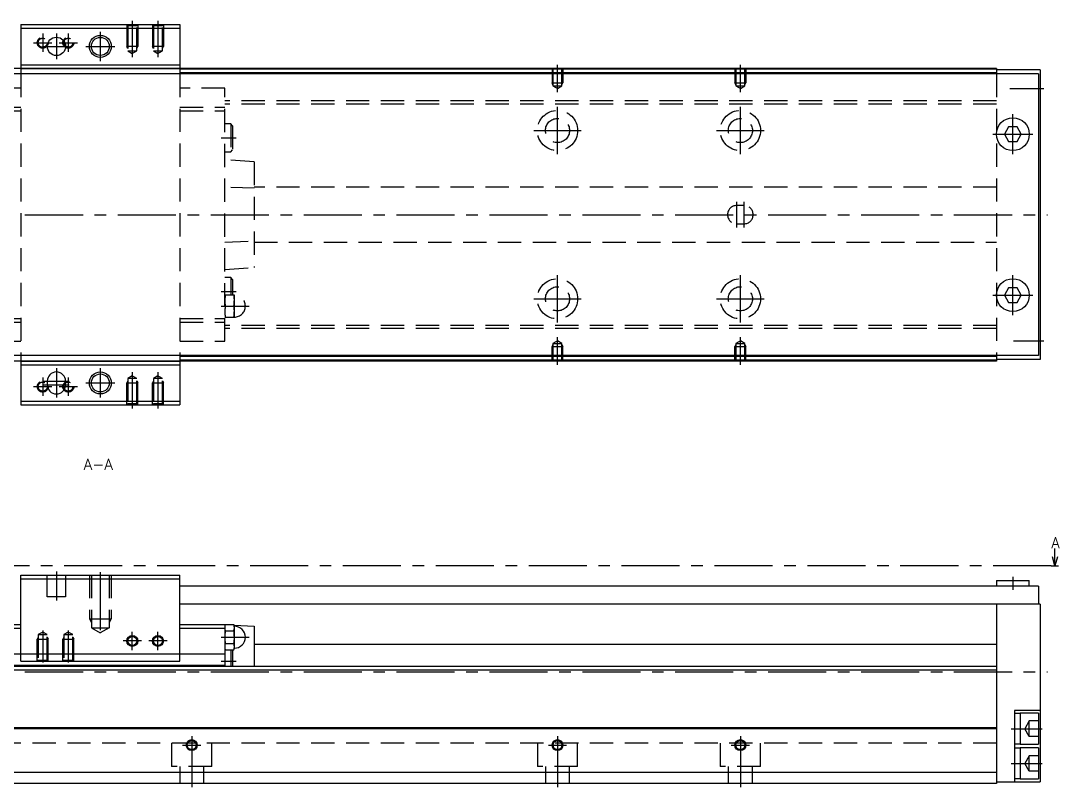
# Model space of a CAD drawing. Extents: x -2 to 886, y -8 to 353.
# Drawn here: x 601.9 to 885.9, y 9 to 218.5 of the extents above; entities that cross this region are included whole.
import ezdxf

# ---------------------------------------------------------------- set-up
doc = ezdxf.new("R2010")
doc.units = 0
doc.header["$LTSCALE"] = 0.5
doc.linetypes.add('CENTER', pattern=[50.8, 31.75, -6.35, 6.35, -6.35])
doc.linetypes.add('DASHED', pattern=[19.05, 12.7, -6.35])
for name, color, linetype in [('MSM_CENTER', 1, 'CENTER'), ('MSM_CONTINUOUS', 7, 'CONTINUOUS'), ('MSM_DASHED', 4, 'DASHED'), ('MSM_NARROW', 5, 'CONTINUOUS'), ('MSM_PART_NUMBER', 7, 'CONTINUOUS')]:
    doc.layers.add(name, color=color, linetype=linetype)
doc.styles.get("Standard").update_dxf_attribs({"font": 'txt.shx', "height": 3, "bigfont": 'bigfont.shx'})

msp = doc.modelspace()

# ---------------------------------------------------------------- linework, layer by layer
at = {"layer": 'MSM_CENTER'}
for p, q in [((632.42, 218.5), (632.42, 208.59)), ((639.42, 218.5), (639.42, 208.59)), ((607.92, 215), (607.92, 210)), ((611.67, 215), (611.67, 208)), ((614.92, 215), (614.92, 210)), ((623.67, 215.5), (623.67, 207.5)), ((605.42, 212.5), (610.42, 212.5)), ((608.17, 211.5), (615.17, 211.5)), ((612.42, 212.5), (617.42, 212.5)), ((619.67, 211.5), (627.67, 211.5)), ((748.67, 198.99), (748.67, 206.5)), ((798.67, 198.99), (798.67, 206.5)), ((872.34, 200), (881.67, 200)), ((748.67, 182), (748.67, 195)), ((798.67, 182), (798.67, 195)), ((873.17, 182), (873.17, 193)), ((742.17, 188.5), (755.17, 188.5)), ((792.17, 188.5), (805.17, 188.5)), ((867.67, 187.5), (878.67, 187.5)), ((656.72, 186.5), (660.82, 186.5)), ((797.67, 162), (797.67, 169)), ((799.67, 162), (799.67, 169)), ((323.67, 165.5), (882.67, 165.5)), ((748.67, 136), (748.67, 149)), ((798.67, 136), (798.67, 149)), ((873.17, 138), (873.17, 149)), ((656.72, 144.5), (660.82, 144.5)), ((742.17, 142.5), (755.17, 142.5)), ((792.17, 142.5), (805.17, 142.5)), ((867.67, 143.5), (878.67, 143.5)), ((656.72, 140.5), (664.32, 140.5)), ((748.67, 124.5), (748.67, 132.01)), ((798.67, 124.5), (798.67, 132.01)), ((873.34, 131), (881.67, 131)), ((611.67, 123.5), (611.67, 115.5)), ((623.67, 123.5), (623.67, 115.5)), ((632.42, 122.41), (632.42, 112.5)), ((639.42, 122.41), (639.42, 112.5)), ((607.92, 121), (607.92, 116)), ((608.17, 120), (615.17, 120)), ((614.92, 121), (614.92, 116)), ((619.67, 119.5), (627.67, 119.5)), ((605.42, 118.5), (610.42, 118.5)), ((608.17, 119), (615.17, 119)), ((612.42, 118.5), (617.42, 118.5)), ((883.67, 69.5), (320.67, 69.5)), ((611.67, 68), (611.67, 60)), ((623.67, 67.76), (623.67, 50.18)), ((873.17, 66.5), (873.17, 63)), ((607.92, 51.81), (607.92, 43.1)), ((614.92, 51.81), (614.92, 43.1)), ((632.42, 46.5), (632.42, 51.5)), ((639.42, 46.5), (639.42, 51.5)), ((634.92, 49), (629.92, 49)), ((641.92, 49), (636.92, 49)), ((656.72, 50), (664.32, 50)), ((656.72, 43.5), (660.82, 43.5)), ((323.67, 40.5), (882.67, 40.5)), ((648.67, 23), (648.67, 9)), ((748.67, 23), (748.67, 9)), ((798.67, 23), (798.67, 9)), ((872.67, 25), (881.17, 25)), ((646.17, 20.5), (651.17, 20.5)), ((746.17, 20.5), (751.17, 20.5)), ((796.17, 20.5), (801.17, 20.5)), ((872.67, 15.5), (881.17, 15.5))]:
    msp.add_line(p, q, dxfattribs=at)
at = {"layer": 'MSM_CONTINUOUS'}
for p, q in [((601.92, 217.5), (601.92, 204)), ((601.92, 217.5), (645.42, 217.5)), ((601.92, 216.5), (645.42, 216.5)), ((645.42, 217.5), (645.42, 204)), ((868.67, 205.5), (378.67, 205.5)), ((601.92, 206.5), (645.42, 206.5)), ((601.92, 205.5), (645.42, 205.5)), ((868.67, 205.3), (645.42, 205.3)), ((868.67, 205.5), (868.67, 204)), ((880.67, 205.1), (868.67, 205.1)), ((880.67, 205.1), (880.67, 125.9)), ((880.17, 204), (365.17, 204)), ((868.67, 204.3), (645.42, 204.3)), ((880.17, 204), (880.17, 127)), ((872.01, 189.5), (870.86, 187.5)), ((870.86, 187.5), (872.01, 185.5)), ((874.32, 189.5), (872.01, 189.5)), ((875.48, 187.5), (874.32, 189.5)), ((874.32, 185.5), (875.48, 187.5)), ((872.01, 185.5), (874.32, 185.5)), ((872.01, 145.5), (870.86, 143.5)), ((874.32, 145.5), (872.01, 145.5)), ((875.48, 143.5), (874.32, 145.5)), ((870.86, 143.5), (872.01, 141.5)), ((874.32, 141.5), (875.48, 143.5)), ((872.01, 141.5), (874.32, 141.5)), ((880.17, 127), (365.17, 127)), ((868.67, 125.5), (378.67, 125.5)), ((601.92, 127), (601.92, 113.5)), ((601.92, 125.5), (645.42, 125.5)), ((645.42, 127), (645.42, 113.5)), ((868.67, 126.7), (645.42, 126.7)), ((868.67, 125.7), (645.42, 125.7)), ((868.67, 127), (868.67, 125.5)), ((880.67, 125.9), (868.67, 125.9)), ((601.92, 124.5), (645.42, 124.5)), ((609.17, 120), (609.17, 119)), ((614.17, 119), (614.17, 120)), ((601.92, 114.5), (645.42, 114.5)), ((601.92, 113.5), (645.42, 113.5)), ((884.67, 69.5), (884.67, 74.23)), ((884.67, 69.5), (884, 72)), ((885.34, 72), (884.67, 69.5)), ((883.67, 69.5), (885.67, 69.5)), ((601.92, 67), (645.42, 67)), ((601.92, 43.5), (601.92, 67)), ((601.92, 66), (645.42, 66)), ((645.42, 43.5), (645.42, 67)), ((868.67, 65.5), (868.67, 64)), ((868.67, 65.5), (877.67, 65.5)), ((877.67, 64), (877.67, 65.5)), ((880.17, 64), (645.42, 64)), ((880.17, 64), (880.17, 59)), ((880.67, 59), (645.42, 59)), ((868.67, 59), (868.67, 10)), ((880.67, 59), (880.67, 10.5)), ((589.62, 53.5), (601.92, 53.5)), ((589.62, 52.5), (601.92, 52.5)), ((645.42, 53.5), (657.72, 53.5)), ((645.42, 52.5), (657.72, 52.5)), ((657.72, 53.5), (658.29, 53.46)), ((657.72, 53.5), (657.72, 42)), ((657.84, 53.46), (657.72, 53)), ((657.72, 52.41), (657.72, 52.6)), ((657.84, 53.46), (660.19, 53.46)), ((657.84, 51.73), (660.19, 51.73)), ((660.32, 53), (660.19, 53.46)), ((660.22, 53.34), (665.72, 53)), ((660.32, 47), (660.32, 53)), ((665.72, 53), (665.72, 42)), ((589.62, 45.5), (657.72, 45.5)), ((657.72, 47), (657.84, 46.54)), ((657.84, 48.27), (660.19, 48.27)), ((657.84, 46.54), (660.19, 46.54)), ((659.32, 46.54), (659.32, 42)), ((659.82, 46.54), (659.82, 42)), ((660.19, 46.54), (660.32, 47)), ((868.67, 48), (665.72, 48)), ((601.92, 43.5), (645.42, 43.5)), ((868.67, 42), (378.67, 42)), ((868.67, 41), (378.67, 41)), ((589.62, 42.4), (657.72, 42.4)), ((873.67, 30), (873.67, 10.5)), ((880.67, 30), (873.67, 30)), ((875.17, 29.15), (873.67, 29.15)), ((880.17, 29.25), (875.17, 29.25)), ((875.17, 29.25), (875.17, 20.75)), ((880.17, 29.25), (880.17, 20.75)), ((868.67, 25.2), (378.67, 25.2)), ((868.67, 25), (378.67, 25)), ((873.67, 20.85), (875.17, 20.85)), ((875.17, 20.75), (880.17, 20.75)), ((875.17, 19.65), (873.67, 19.65)), ((875.17, 19.75), (875.17, 11.25)), ((880.17, 19.75), (875.17, 19.75)), ((880.17, 19.75), (880.17, 11.25)), ((868.67, 13), (378.67, 13)), ((868.67, 10), (378.67, 10)), ((868.67, 10.5), (880.67, 10.5)), ((873.67, 11.35), (875.17, 11.35)), ((875.17, 11.25), (880.17, 11.25))]:
    msp.add_line(p, q, dxfattribs=at)
for centre, radius in [((611.67, 211.5), 2.5), ((623.67, 211.5), 2.46), ((873.17, 187.5), 4.5), ((873.17, 143.5), 4.5), ((623.67, 119.5), 2.46), ((632.42, 49), 1.23), ((639.42, 49), 1.23), ((648.67, 20.5), 1.23), ((748.67, 20.5), 1.23), ((798.67, 20.5), 1.23)]:
    msp.add_circle(centre, radius, dxfattribs=at)
for centre, radius, start, end in [((611.67, 120), 2.5, 0, 180), ((611.67, 119), 2.5, 180, 0), ((661.02, 52.57), 3.31, 164.2277, 179.4294), ((661.02, 52.63), 3.31, 180.5738, 195.7691), ((670.6, 49.95), 12.89, 172.0306, 179.7562), ((657.01, 52.56), 3.31, 0.5738, 15.7691), ((657.01, 52.63), 3.31, 344.2277, 359.4294), ((647.33, 49.94), 12.98, 0.2719, 7.9413), ((660.32, 50), 3, 270, 90), ((671.17, 50.1), 13.46, 180.407, 187.8062), ((646.86, 50.1), 13.46, 352.1938, 359.593), ((661.02, 47.37), 3.31, 164.2277, 179.4294), ((661.02, 47.44), 3.31, 180.5738, 195.7691), ((657.01, 47.37), 3.31, 0.5738, 15.7691), ((657.01, 47.43), 3.31, 344.2277, 359.4294)]:
    msp.add_arc(centre, radius, start, end, dxfattribs=at)
at = {"layer": 'MSM_DASHED'}
for p, q in [((630.92, 217.5), (631.19, 217.23)), ((630.92, 217.5), (630.92, 211.5)), ((631.19, 217.23), (631.19, 210.3)), ((631.19, 217.23), (633.65, 217.23)), ((633.65, 217.23), (633.92, 217.5)), ((633.65, 210.3), (633.65, 217.23)), ((633.92, 217.5), (633.92, 211.5)), ((637.92, 217.5), (638.19, 217.23)), ((637.92, 217.5), (637.92, 211.5)), ((638.19, 217.23), (638.19, 210.3)), ((638.19, 217.23), (640.65, 217.23)), ((640.65, 217.23), (640.92, 217.5)), ((640.65, 210.3), (640.65, 217.23)), ((640.92, 217.5), (640.92, 211.5)), ((633.92, 211.5), (630.92, 211.5)), ((631.19, 211.03), (630.92, 211.5)), ((631.19, 210.3), (632.42, 209.59)), ((631.19, 210.3), (633.65, 210.3)), ((632.42, 209.59), (633.65, 210.3)), ((633.65, 211.03), (633.92, 211.5)), ((640.92, 211.5), (637.92, 211.5)), ((638.19, 211.03), (637.92, 211.5)), ((638.19, 210.3), (639.42, 209.59)), ((638.19, 210.3), (640.65, 210.3)), ((639.42, 209.59), (640.65, 210.3)), ((640.65, 211.03), (640.92, 211.5)), ((645.42, 205.5), (601.92, 205.5)), ((747.17, 205.5), (747.17, 201.5)), ((747.44, 205.5), (747.44, 200.7)), ((749.9, 200.7), (749.9, 205.5)), ((750.17, 205.5), (750.17, 201.5)), ((797.17, 205.5), (797.17, 201.5)), ((797.44, 205.5), (797.44, 200.7)), ((799.9, 200.7), (799.9, 205.5)), ((800.17, 205.5), (800.17, 201.5)), ((601.92, 204), (601.92, 127)), ((645.42, 204), (645.42, 127)), ((868.67, 204), (868.67, 127)), ((601.92, 200.1), (589.62, 200.1)), ((657.72, 200.1), (645.42, 200.1)), ((657.72, 130.9), (657.72, 200.1)), ((747.17, 201.5), (750.17, 201.5)), ((747.44, 201.03), (747.17, 201.5)), ((747.44, 200.7), (749.9, 200.7)), ((747.44, 200.7), (748.67, 199.99)), ((748.67, 199.99), (749.9, 200.7)), ((749.9, 201.03), (750.17, 201.5)), ((797.17, 201.5), (800.17, 201.5)), ((797.44, 201.03), (797.17, 201.5)), ((797.44, 200.7), (799.9, 200.7)), ((797.44, 200.7), (798.67, 199.99)), ((798.67, 199.99), (799.9, 200.7)), ((799.9, 201.03), (800.17, 201.5)), ((868.67, 196.65), (657.72, 196.65)), ((589.62, 194.85), (601.92, 194.85)), ((589.62, 193.85), (601.92, 193.85)), ((645.42, 194.85), (657.72, 194.85)), ((645.42, 193.85), (657.72, 193.85)), ((868.67, 195.75), (657.72, 195.75)), ((659.32, 190.3), (657.72, 190.3)), ((659.32, 190.3), (659.32, 182.7)), ((659.82, 189.8), (659.32, 190.3)), ((659.82, 189.8), (659.82, 183.2)), ((657.72, 182.7), (659.32, 182.7)), ((659.32, 182.7), (659.82, 183.2)), ((665.72, 179.94), (657.72, 180.5)), ((665.72, 179.94), (665.72, 151.06)), ((665.72, 172.73), (657.72, 172.98)), ((868.67, 173), (665.72, 173)), ((799.67, 168), (797.67, 168)), ((797.67, 163), (799.67, 163)), ((657.72, 158.02), (665.72, 158.27)), ((665.72, 158), (868.67, 158)), ((657.72, 150.5), (665.72, 151.06)), ((659.32, 148.3), (657.72, 148.3)), ((659.82, 147.8), (659.32, 148.3)), ((659.32, 148.3), (659.32, 143.5)), ((659.82, 147.8), (659.82, 143.5)), ((660.32, 143.5), (657.72, 143.5)), ((660.32, 137.5), (660.32, 143.5)), ((657.84, 140.5), (660.19, 140.5)), ((589.62, 137.15), (601.92, 137.15)), ((645.42, 137.15), (657.72, 137.15)), ((657.72, 137.5), (660.32, 137.5)), ((589.62, 136.15), (601.92, 136.15)), ((645.42, 136.15), (657.72, 136.15)), ((868.67, 135.25), (657.72, 135.25)), ((868.67, 134.35), (657.72, 134.35)), ((589.62, 130.9), (601.92, 130.9)), ((645.42, 130.9), (657.72, 130.9)), ((748.67, 131.01), (747.44, 130.3)), ((749.9, 130.3), (748.67, 131.01)), ((798.67, 131.01), (797.44, 130.3)), ((799.9, 130.3), (798.67, 131.01)), ((747.44, 129.97), (747.17, 129.5)), ((747.17, 129.5), (750.17, 129.5)), ((747.17, 125.5), (747.17, 129.5)), ((747.44, 130.3), (749.9, 130.3)), ((747.44, 130.3), (747.44, 125.5)), ((749.9, 125.5), (749.9, 130.3)), ((749.9, 129.97), (750.17, 129.5)), ((750.17, 125.5), (750.17, 129.5)), ((797.44, 129.97), (797.17, 129.5)), ((797.17, 129.5), (800.17, 129.5)), ((797.17, 125.5), (797.17, 129.5)), ((797.44, 130.3), (799.9, 130.3)), ((797.44, 130.3), (797.44, 125.5)), ((799.9, 125.5), (799.9, 130.3)), ((799.9, 129.97), (800.17, 129.5)), ((800.17, 125.5), (800.17, 129.5)), ((645.42, 125.5), (601.92, 125.5)), ((631.19, 119.97), (630.92, 119.5)), ((630.92, 113.5), (630.92, 119.5)), ((630.92, 119.5), (633.92, 119.5)), ((632.42, 121.41), (631.19, 120.7)), ((631.19, 120.7), (631.19, 113.77)), ((633.65, 120.7), (631.19, 120.7)), ((633.65, 120.7), (632.42, 121.41)), ((633.65, 113.77), (633.65, 120.7)), ((633.65, 119.97), (633.92, 119.5)), ((633.92, 113.5), (633.92, 119.5)), ((638.19, 119.97), (637.92, 119.5)), ((637.92, 113.5), (637.92, 119.5)), ((637.92, 119.5), (640.92, 119.5)), ((639.42, 121.41), (638.19, 120.7)), ((638.19, 120.7), (638.19, 113.77)), ((640.65, 120.7), (638.19, 120.7)), ((640.65, 120.7), (639.42, 121.41)), ((640.65, 113.77), (640.65, 120.7)), ((640.65, 119.97), (640.92, 119.5)), ((640.92, 113.5), (640.92, 119.5)), ((631.19, 113.77), (630.92, 113.5)), ((633.65, 113.77), (631.19, 113.77)), ((633.92, 113.5), (633.65, 113.77)), ((638.19, 113.77), (637.92, 113.5)), ((640.65, 113.77), (638.19, 113.77)), ((640.92, 113.5), (640.65, 113.77)), ((609.17, 61), (609.17, 67)), ((614.17, 67), (614.17, 61)), ((620.67, 67), (620.67, 55)), ((621.21, 67), (621.21, 52.6)), ((626.12, 67), (626.12, 52.6)), ((626.67, 67), (626.67, 55)), ((614.17, 61), (609.17, 61)), ((620.67, 55), (626.67, 55)), ((620.67, 55), (621.21, 54.06)), ((626.67, 55), (626.12, 54.06)), ((607.92, 51.41), (606.69, 50.7)), ((609.15, 50.7), (607.92, 51.41)), ((614.92, 51.41), (613.69, 50.7)), ((616.15, 50.7), (614.92, 51.41)), ((621.21, 52.6), (626.12, 52.6)), ((621.21, 52.6), (623.67, 51.18)), ((626.12, 52.6), (623.67, 51.18)), ((606.69, 49.97), (606.42, 49.5)), ((606.42, 43.5), (606.42, 49.5)), ((606.42, 49.5), (609.42, 49.5)), ((606.69, 50.7), (606.69, 43.77)), ((606.69, 50.7), (609.15, 50.7)), ((609.15, 43.77), (609.15, 50.7)), ((609.15, 49.97), (609.42, 49.5)), ((609.42, 43.5), (609.42, 49.5)), ((613.69, 49.97), (613.42, 49.5)), ((613.42, 43.5), (613.42, 49.5)), ((613.42, 49.5), (616.42, 49.5)), ((613.69, 50.7), (616.15, 50.7)), ((613.69, 50.7), (613.69, 43.77)), ((616.15, 43.77), (616.15, 50.7)), ((616.15, 49.97), (616.42, 49.5)), ((616.42, 43.5), (616.42, 49.5)), ((606.69, 43.77), (606.42, 43.5)), ((606.69, 43.77), (609.15, 43.77)), ((609.42, 43.5), (609.15, 43.77)), ((613.69, 43.77), (613.42, 43.5)), ((613.69, 43.77), (616.15, 43.77)), ((616.42, 43.5), (616.15, 43.77)), ((877.67, 27.12), (876.44, 25)), ((877.67, 22.88), (877.67, 27.12)), ((880.17, 27.12), (877.67, 27.12)), ((877.67, 22.88), (876.44, 25)), ((877.67, 25), (880.17, 25)), ((880.17, 22.88), (877.67, 22.88)), ((868.67, 21), (378.67, 21)), ((643.17, 21), (643.17, 14.7)), ((654.17, 14.7), (654.17, 21)), ((743.17, 21), (743.17, 14.7)), ((754.17, 14.7), (754.17, 21)), ((793.17, 21), (793.17, 14.7)), ((804.17, 14.7), (804.17, 21)), ((877.67, 17.62), (876.44, 15.5)), ((877.67, 13.38), (877.67, 17.62)), ((880.17, 17.62), (877.67, 17.62)), ((654.17, 14.7), (643.17, 14.7)), ((645.37, 14.7), (645.37, 10)), ((651.97, 10), (651.97, 14.7)), ((754.17, 14.7), (743.17, 14.7)), ((745.37, 14.7), (745.37, 10)), ((751.97, 10), (751.97, 14.7)), ((804.17, 14.7), (793.17, 14.7)), ((795.37, 14.7), (795.37, 10)), ((801.97, 10), (801.97, 14.7)), ((877.67, 13.38), (876.44, 15.5)), ((877.67, 15.5), (880.17, 15.5)), ((880.17, 13.38), (877.67, 13.38))]:
    msp.add_line(p, q, dxfattribs=at)
for centre, radius in [((607.92, 212.5), 1.5), ((607.92, 212.5), 1.23), ((614.92, 212.5), 1.5), ((614.92, 212.5), 1.23), ((748.67, 188.5), 5.5), ((798.67, 188.5), 5.5), ((748.67, 188.5), 3.3), ((798.67, 188.5), 3.3), ((748.67, 142.5), 5.5), ((798.67, 142.5), 5.5), ((748.67, 142.5), 3.3), ((798.67, 142.5), 3.3), ((607.92, 118.5), 1.5), ((607.92, 118.5), 1.23), ((614.92, 118.5), 1.5), ((614.92, 118.5), 1.23)]:
    msp.add_circle(centre, radius, dxfattribs=at)
for centre, radius, start, end in [((797.67, 165.5), 2.5, 90, 270), ((799.67, 165.5), 2.5, 270, 90), ((667.41, 141.95), 9.69, 170.8086, 179.713), ((667.41, 142.05), 9.7, 180.2886, 189.1898), ((650.62, 141.95), 9.7, 0.2886, 9.1898), ((650.62, 142.05), 9.69, 350.8086, 359.713), ((660.32, 140.5), 3, 270, 90), ((667.41, 138.95), 9.69, 170.8086, 179.713), ((650.62, 138.95), 9.7, 0.2886, 9.1898), ((667.41, 139.05), 9.7, 180.2886, 189.1898), ((650.62, 139.05), 9.69, 350.8086, 359.713)]:
    msp.add_arc(centre, radius, start, end, dxfattribs=at)
at = {"layer": 'MSM_NARROW'}
for centre, radius in [((623.67, 211.5), 3), ((623.67, 119.5), 3), ((632.42, 49), 1.5), ((639.42, 49), 1.5), ((648.67, 20.5), 1.5), ((748.67, 20.5), 1.5), ((798.67, 20.5), 1.5)]:
    msp.add_circle(centre, radius, dxfattribs=at)

# ---------------------------------------------------------------- texts
at = {"layer": 'MSM_PART_NUMBER'}
for s, p in [('A-A', (619.13, 95.78)), ('A', (883.67, 74.31))]:
    msp.add_text(s, height=3, dxfattribs=at).set_placement(p)

doc.saveas('drawing.dxf')
